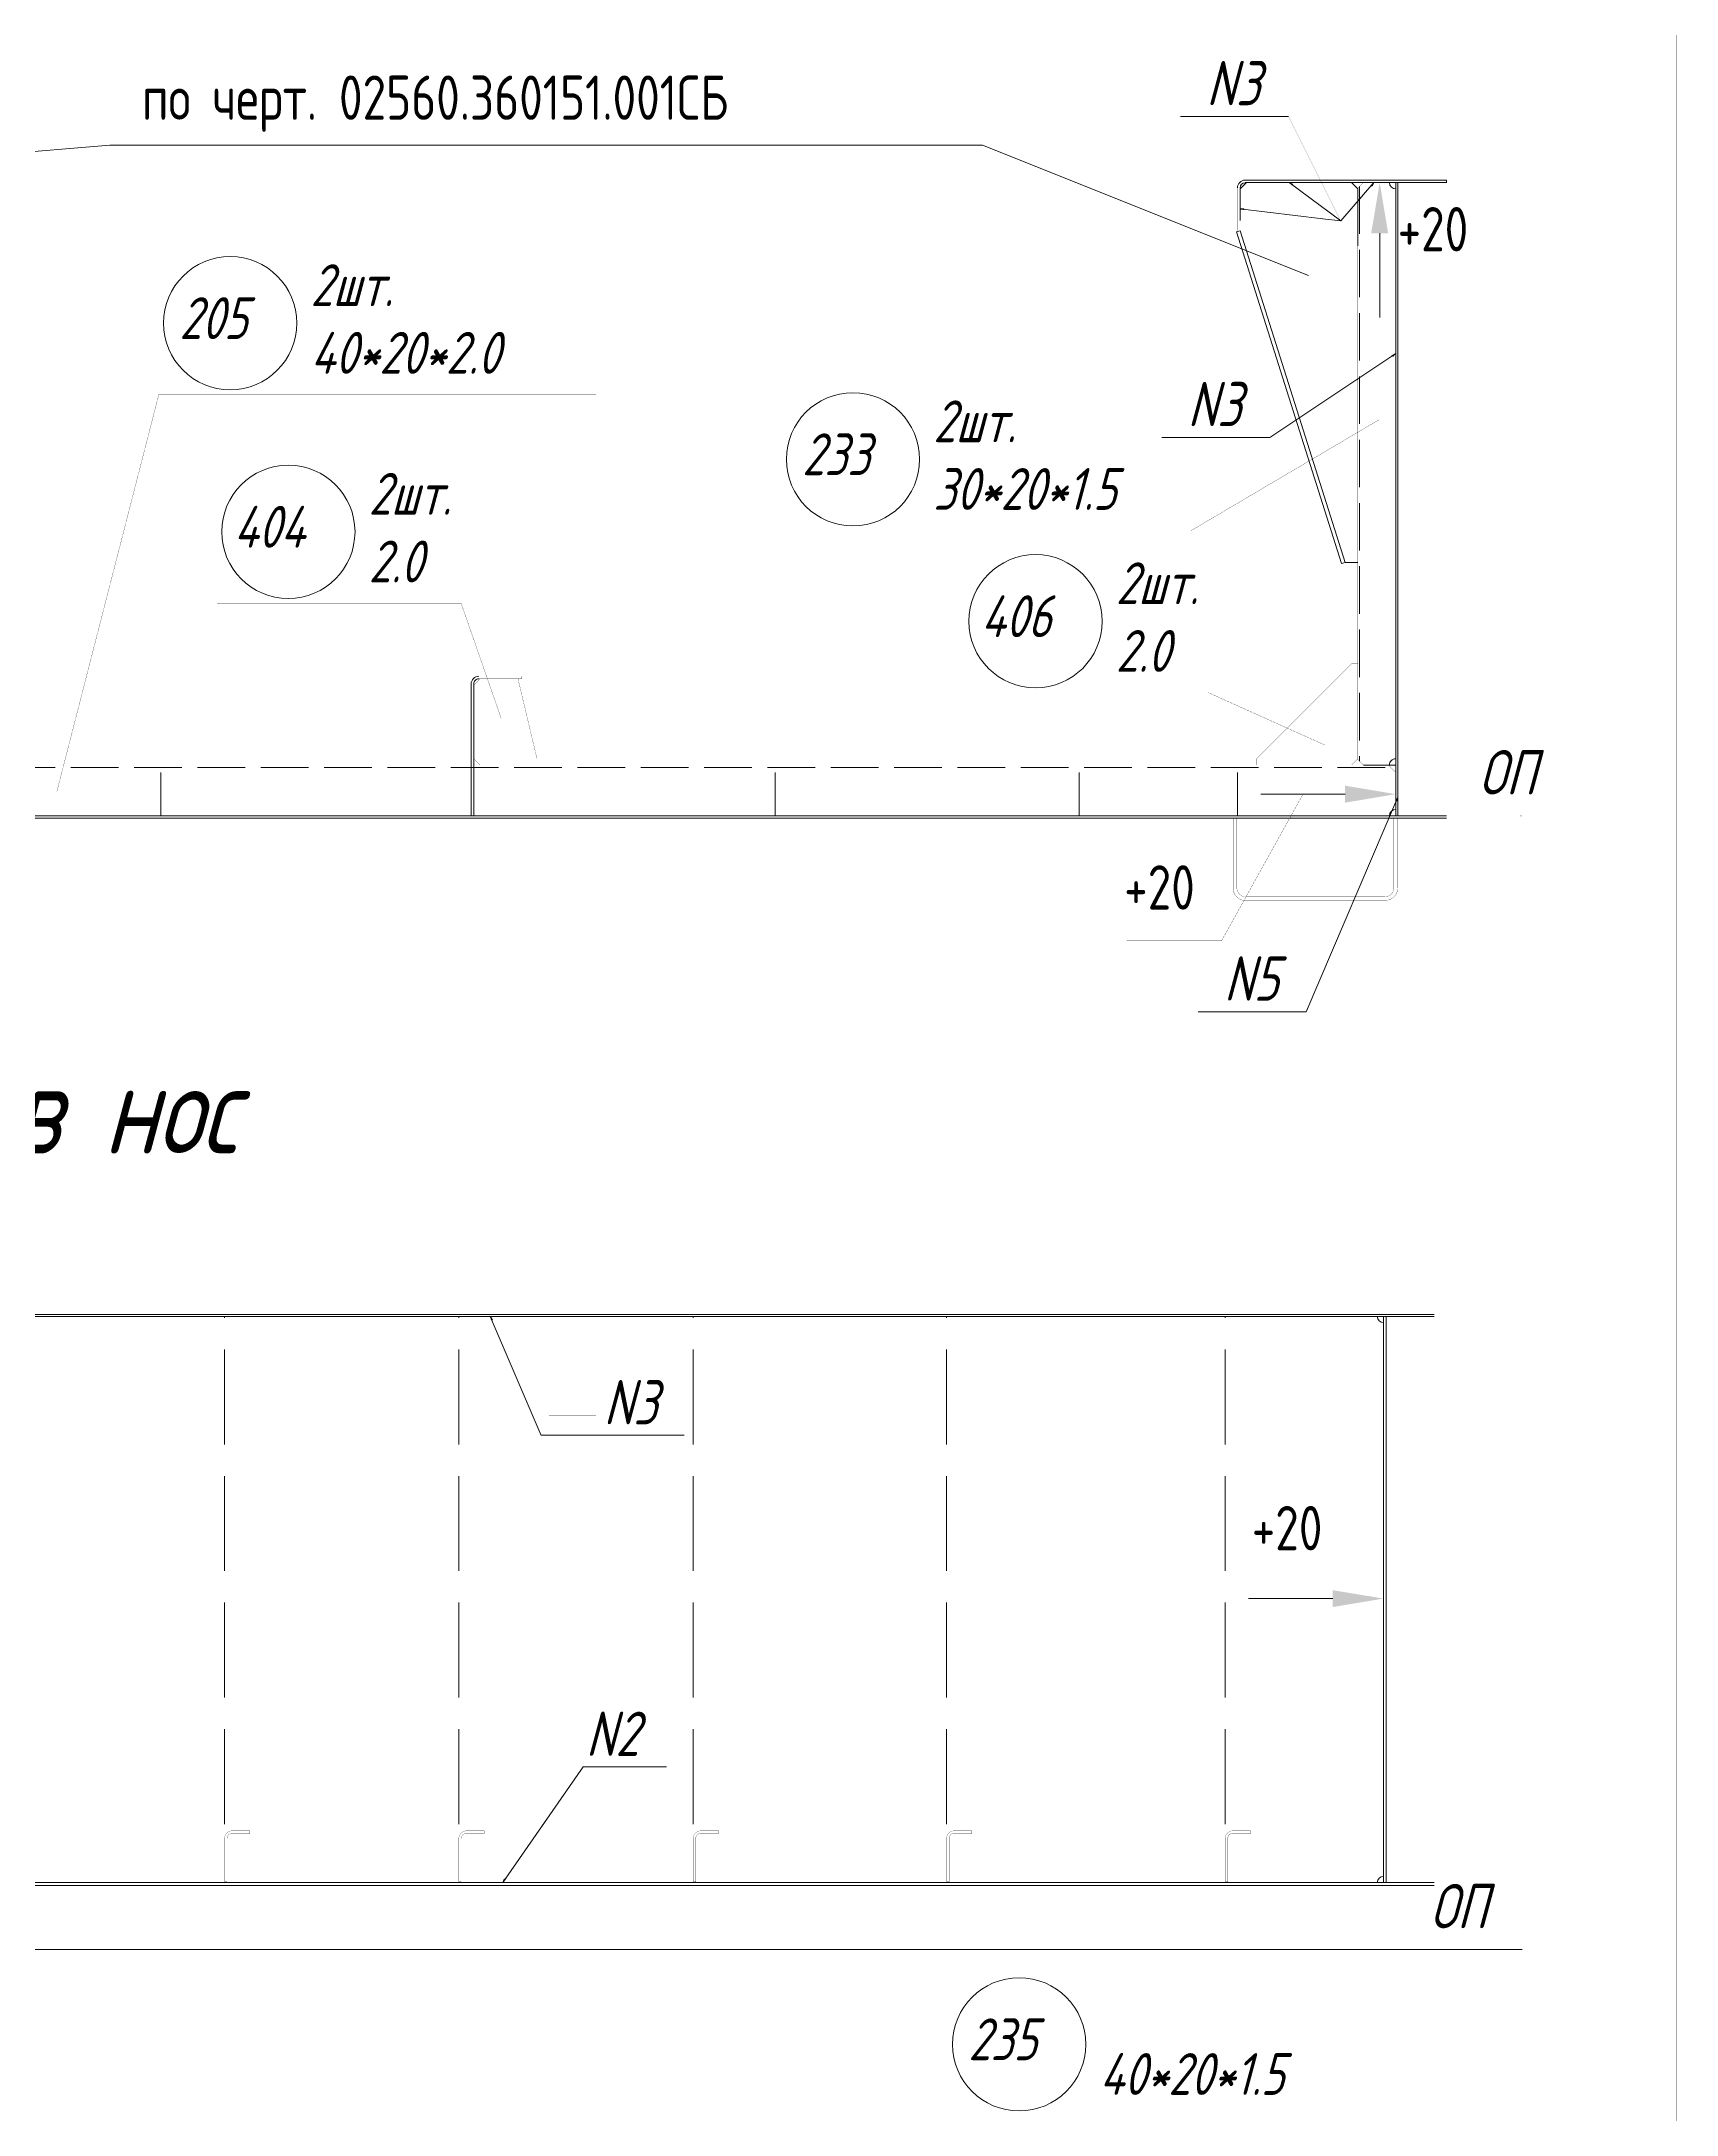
# Model space of a CAD drawing. Header units: millimetres. Extents: x 77380 to 135900, y -26587 to 17301.
# Drawn here: x 126150 to 127440, y 91 to 1728 of the extents above; entities that cross this region are included whole.
import ezdxf

# ---------------------------------------------------------------- set-up
doc = ezdxf.new("R2010")
doc.units = ezdxf.units.MM
for name, pattern in [('K5LT32768', [0]), ('K5LT32769', [50, 37.5, -12.5]), ('K5LT32770', [0]), ('K5LT32772', [0]), ('K5LT32773', [50, 37.5, -12.5]), ('K5LT32780', [0]), ('K5LT32784', [850.2, 600, -125, 0.2, -125]), ('K5LT32786', [100, 75, -25]), ('K5LT32788', [340.2, 240, -50, 0.2, -50]), ('K5LT32789', [340.2, 240, -50, 0.2, -50]), ('K5LT32790', [0]), ('K5LT32792', [0]), ('K5LT32831', [0]), ('K5LT32835', [0]), ('K5LT_THIN', [0])]:
    doc.linetypes.add(name, pattern=pattern)
doc.styles.add('KTEXTSTYLE', font='GOST_AU.SHX', dxfattribs={"width": 0.96, "height": 5})

# ---------------------------------------------------------------- blocks, each defined once
blk = doc.blocks.new('U97')
blk.add_hatch(color=7).paths.add_polyline_path([(126624, 15122), (126624, 15135.3), (126664, 15128.7)])
at = {"color": 7, "linetype": 'K5LT32831', "lineweight": 9}
blk.add_line((126624, 15128.7), (126557.5, 15128.7), dxfattribs=at)
blk = doc.blocks.new('U110')
at = {"color": 7, "linetype": 'K5LT_THIN', "lineweight": 18}
for p, q in [((125958.8, 15351.5), (125960.4, 15347.8)), ((125999, 15257.6), (125958.8, 15351.5))]:
    blk.add_line(p, q, dxfattribs=at)
at = {"color": 7, "linetype": 'K5LT32835', "lineweight": 18}
for p, q in [((125958.9, 15351.5), (125958.9, 15351.5)), ((125958.9, 15351.5), (125958.9, 15351.4)), ((125958.9, 15351.4), (125958.9, 15351.4)), ((125958.9, 15351.4), (125958.9, 15351.4)), ((125959, 15351.3), (125958.9, 15351.3)), ((125959, 15351.3), (125958.9, 15351.3)), ((125959, 15351.3), (125959, 15351.2)), ((125959.1, 15351.1), (125959, 15351.2)), ((125959.1, 15351.2), (125959, 15351.2)), ((125959.1, 15351.2), (125959, 15351.1)), ((125959.2, 15351), (125959, 15351.1)), ((125959.1, 15351.1), (125959.1, 15350.9)), ((125959.1, 15351.1), (125959.1, 15351)), ((125959.3, 15350.9), (125959.1, 15351)), ((125959.2, 15351), (125959.1, 15350.9)), ((125959.3, 15350.8), (125959.1, 15350.9)), ((125959.4, 15350.7), (125959.1, 15350.8)), ((125959.2, 15351), (125959.2, 15350.8)), ((125959.3, 15350.9), (125959.2, 15350.7)), ((125959.3, 15350.8), (125959.2, 15350.6)), ((125959.5, 15350.5), (125959.2, 15350.7)), ((125959.5, 15350.6), (125959.2, 15350.7)), ((125959.6, 15350.4), (125959.2, 15350.6)), ((125959.4, 15350.8), (125959.3, 15350.5)), ((125959.4, 15350.7), (125959.3, 15350.4)), ((125959.4, 15350.6), (125959.3, 15350.4)), ((125959.6, 15350.3), (125959.3, 15350.5)), ((125959.7, 15350.2), (125959.3, 15350.4)), ((125959.5, 15350.6), (125959.4, 15350.3)), ((125959.5, 15350.5), (125959.4, 15350.2)), ((125959.6, 15350.4), (125959.4, 15350.1)), ((125959.8, 15350.2), (125959.4, 15350.3)), ((125959.9, 15350), (125959.4, 15350.2)), ((125959.8, 15350.1), (125959.4, 15350.2)), ((125959.6, 15350.4), (125959.5, 15350)), ((125959.7, 15350.3), (125959.5, 15349.9)), ((125959.7, 15350.3), (125959.5, 15349.9)), ((125960, 15349.9), (125959.5, 15350.1)), ((125960, 15349.8), (125959.5, 15350)), ((125960.1, 15349.7), (125959.5, 15349.9)), ((125959.7, 15350.2), (125959.6, 15349.8)), ((125959.8, 15350.1), (125959.6, 15349.7)), ((125960.2, 15349.6), (125959.6, 15349.8)), ((125960.3, 15349.4), (125959.6, 15349.7)), ((125960.2, 15349.5), (125959.6, 15349.7)), ((125959.8, 15350.1), (125959.7, 15349.6)), ((125959.9, 15350), (125959.7, 15349.5)), ((125959.9, 15349.9), (125959.7, 15349.5)), ((125960.4, 15349.3), (125959.7, 15349.6)), ((125960.4, 15349.2), (125959.7, 15349.5)), ((125960.5, 15349.1), (125959.7, 15349.4)), ((125960, 15349.9), (125959.8, 15349.4)), ((125960.1, 15349.8), (125959.8, 15349.2)), ((125960, 15349.8), (125959.8, 15349.3)), ((125960.5, 15349), (125959.8, 15349.3)), ((125960.6, 15349), (125959.8, 15349.3)), ((125960.4, 15348.9), (125959.8, 15349.2)), ((125960.1, 15349.7), (125959.9, 15349.1)), ((125960.2, 15349.6), (125959.9, 15349)), ((125960.1, 15349.6), (125959.9, 15349)), ((125960.4, 15348.9), (125959.9, 15349.1)), ((125960.3, 15348.9), (125959.9, 15349)), ((125960.2, 15349.5), (125960, 15348.9)), ((125960.3, 15349.4), (125960, 15348.8)), ((125960.2, 15348.8), (125960, 15348.9)), ((125960, 15348.8), (125960, 15348.8)), ((125960.1, 15348.8), (125960, 15348.8)), ((125960.3, 15349.4), (125960.1, 15348.8)), ((125960.4, 15349.3), (125960.1, 15348.8)), ((125960.4, 15349.3), (125960.2, 15348.8)), ((125960.4, 15349.2), (125960.3, 15348.9)), ((125960.5, 15349.1), (125960.4, 15348.9)), ((125960.5, 15349.1), (125960.5, 15349)), ((125960.6, 15349), (125960.6, 15349))]:
    blk.add_line(p, q, dxfattribs=at)
at = {"color": 7, "linetype": 'K5LT32835', "const_width": 0.18}
blk.add_lwpolyline([(125960, 15348.8), (125958.8, 15351.5), (125960.6, 15349)], close=True, dxfattribs=at)
blk = doc.blocks.new('U133')
at = {"color": 7, "linetype": 'K5LT_THIN', "lineweight": 18}
for p, q in [((126032.2, 14995.8), (125968.7, 14904.5)), ((125968.7, 14904.5), (125971, 14907.7))]:
    blk.add_line(p, q, dxfattribs=at)
at = {"color": 7, "linetype": 'K5LT32835', "lineweight": 18}
for p, q in [((125968.8, 14904.7), (125968.9, 14904.7)), ((125968.8, 14904.6), (125968.8, 14904.6)), ((125968.8, 14904.6), (125968.8, 14904.6)), ((125968.8, 14904.5), (125968.8, 14904.5)), ((125968.8, 14904.5), (125968.8, 14904.5)), ((125968.9, 14904.9), (125969, 14904.8)), ((125968.9, 14904.9), (125969, 14904.9)), ((125968.9, 14904.8), (125968.9, 14904.7)), ((125968.9, 14904.8), (125969, 14904.8)), ((125968.9, 14904.7), (125968.9, 14904.6)), ((125968.9, 14904.7), (125968.9, 14904.7)), ((125969, 14905.2), (125969.2, 14905.2)), ((125969, 14905.1), (125969.1, 14904.9)), ((125969, 14905.1), (125969.2, 14905.1)), ((125969, 14905), (125969, 14904.9)), ((125969, 14905), (125969.1, 14905)), ((125969, 14904.9), (125969.1, 14905)), ((125969.1, 14905.4), (125969.4, 14905.4)), ((125969.1, 14905.3), (125969.2, 14905.1)), ((125969.1, 14905.3), (125969.4, 14905.3)), ((125969.1, 14905.2), (125969.3, 14905.3)), ((125969.1, 14905.2), (125969.1, 14905)), ((125969.2, 14905.6), (125969.6, 14905.6)), ((125969.2, 14905.5), (125969.5, 14905.6)), ((125969.2, 14905.5), (125969.3, 14905.2)), ((125969.2, 14905.4), (125969.5, 14905.5)), ((125969.2, 14905.4), (125969.2, 14905.1)), ((125969.3, 14905.9), (125969.8, 14905.9)), ((125969.3, 14905.8), (125969.7, 14905.9)), ((125969.3, 14905.8), (125969.4, 14905.4)), ((125969.3, 14905.7), (125969.7, 14905.8)), ((125969.3, 14905.7), (125969.3, 14905.3)), ((125969.3, 14905.6), (125969.6, 14905.7)), ((125969.4, 14906.1), (125969.5, 14905.6)), ((125969.4, 14906.1), (125969.9, 14906.1)), ((125969.4, 14906), (125969.9, 14906.1)), ((125969.4, 14906), (125969.5, 14905.5)), ((125969.4, 14905.9), (125969.8, 14906)), ((125969.4, 14905.9), (125969.4, 14905.4)), ((125969.5, 14906.3), (125970.1, 14906.4)), ((125969.5, 14906.3), (125969.6, 14905.7)), ((125969.5, 14906.2), (125970, 14906.3)), ((125969.5, 14906.2), (125969.6, 14905.7)), ((125969.5, 14906.1), (125970, 14906.2)), ((125969.6, 14906.5), (125970.2, 14906.6)), ((125969.6, 14906.5), (125969.7, 14905.9)), ((125969.6, 14906.4), (125970.2, 14906.5)), ((125969.6, 14906.4), (125969.7, 14905.8)), ((125969.6, 14906.3), (125970.1, 14906.4)), ((125969.7, 14906.8), (125970.4, 14906.9)), ((125969.7, 14906.7), (125970.4, 14906.8)), ((125969.7, 14906.7), (125969.8, 14906)), ((125969.7, 14906.6), (125970.3, 14906.7)), ((125969.7, 14906.6), (125970.3, 14906.7)), ((125969.7, 14906.6), (125969.8, 14906)), ((125969.8, 14907), (125970.3, 14907)), ((125969.8, 14906.9), (125970.3, 14907)), ((125969.8, 14906.9), (125969.9, 14906.2)), ((125969.8, 14906.8), (125970.4, 14906.9)), ((125969.8, 14906.8), (125969.9, 14906.1)), ((125969.9, 14907.2), (125970.1, 14906.4)), ((125969.9, 14907.2), (125970, 14907.2)), ((125969.9, 14907.1), (125970.1, 14907.2)), ((125969.9, 14907.1), (125970, 14906.3)), ((125969.9, 14907), (125970.2, 14907.1)), ((125969.9, 14907), (125970, 14906.3)), ((125970, 14907.3), (125970, 14907.3)), ((125970, 14907.2), (125970.1, 14906.5)), ((125970.1, 14907.2), (125970.2, 14906.5)), ((125970.2, 14907.1), (125970.3, 14906.7)), ((125970.2, 14907.1), (125970.2, 14906.6)), ((125970.3, 14907), (125970.3, 14906.8)), ((125970.4, 14907), (125970.4, 14906.8)), ((125970.5, 14906.9), (125970.5, 14906.9))]:
    blk.add_line(p, q, dxfattribs=at)
at = {"color": 7, "linetype": 'K5LT32835', "const_width": 0.18}
blk.add_lwpolyline([(125970.5, 14906.9), (125968.7, 14904.5), (125970, 14907.3)], close=True, dxfattribs=at)
blk = doc.blocks.new('U176')
blk.add_hatch(color=7).paths.add_polyline_path([(126667.7, 16207), (126654.3, 16207), (126661, 16247)])
at = {"color": 7, "linetype": 'K5LT32831', "lineweight": 9}
blk.add_line((126661, 16207), (126661, 16140.5), dxfattribs=at)
blk = doc.blocks.new('U179')
blk.add_hatch(color=7).paths.add_polyline_path([(126633.7, 15757.3), (126633.7, 15770.7), (126673.7, 15764)])
at = {"color": 7, "linetype": 'K5LT32831', "lineweight": 9}
blk.add_line((126633.7, 15764), (126567.2, 15764), dxfattribs=at)
blk = doc.blocks.new('U181')
at = {"color": 7, "linetype": 'K5LT_THIN', "lineweight": 18}
for p, q in [((126574.3, 16045.7), (126673.7, 16112)), ((126673.7, 16112), (126670.4, 16109.8))]:
    blk.add_line(p, q, dxfattribs=at)
at = {"color": 7, "linetype": 'K5LT32835', "lineweight": 18}
for p, q in [((126671.4, 16110.1), (126671.5, 16110.5)), ((126672.1, 16110.4), (126671.4, 16110.5)), ((126671.5, 16110.1), (126671.6, 16110.6)), ((126671.5, 16110), (126671.6, 16110.6)), ((126672.1, 16110.4), (126671.5, 16110.5)), ((126671.6, 16109.9), (126671.7, 16110.7)), ((126671.6, 16109.9), (126671.8, 16110.7)), ((126672.2, 16110.5), (126671.6, 16110.6)), ((126671.7, 16110), (126671.9, 16110.8)), ((126672.3, 16110.6), (126671.7, 16110.7)), ((126672.2, 16110.5), (126671.7, 16110.6)), ((126671.8, 16110.1), (126671.9, 16110.8)), ((126672.3, 16110.6), (126671.8, 16110.7)), ((126671.9, 16110.1), (126672, 16110.9)), ((126671.9, 16110.2), (126672.1, 16110.9)), ((126672.4, 16110.7), (126671.9, 16110.8)), ((126672, 16110.3), (126672.1, 16111)), ((126672.5, 16110.8), (126672, 16110.9)), ((126672.5, 16110.7), (126672, 16110.8)), ((126672.1, 16110.4), (126672.2, 16111)), ((126672.6, 16110.9), (126672.1, 16110.9)), ((126672.2, 16110.5), (126672.3, 16111.1)), ((126672.6, 16110.9), (126672.2, 16111)), ((126672.3, 16110.6), (126672.4, 16111.2)), ((126672.3, 16110.5), (126672.4, 16111.1)), ((126672.7, 16111), (126672.3, 16111.1)), ((126672.7, 16111), (126672.3, 16111)), ((126672.4, 16110.7), (126672.5, 16111.2)), ((126672.8, 16111.1), (126672.4, 16111.1)), ((126672.5, 16110.8), (126672.6, 16111.3)), ((126672.8, 16111.1), (126672.5, 16111.2)), ((126672.6, 16110.9), (126672.7, 16111.3)), ((126672.9, 16111.2), (126672.6, 16111.3)), ((126672.9, 16111.2), (126672.6, 16111.2)), ((126672.7, 16111), (126672.7, 16111.4)), ((126672.7, 16111), (126672.8, 16111.4)), ((126673, 16111.3), (126672.7, 16111.3)), ((126672.8, 16111.1), (126672.9, 16111.5)), ((126673, 16111.3), (126672.8, 16111.4)), ((126672.9, 16111.2), (126673, 16111.5)), ((126673.2, 16111.4), (126672.9, 16111.5)), ((126673.1, 16111.4), (126672.9, 16111.4)), ((126673, 16111.3), (126673, 16111.6)), ((126673.2, 16111.5), (126673, 16111.5)), ((126673.1, 16111.4), (126673.2, 16111.7)), ((126673.1, 16111.4), (126673.1, 16111.6)), ((126673.3, 16111.6), (126673.1, 16111.6)), ((126673.2, 16111.5), (126673.3, 16111.7)), ((126673.4, 16111.7), (126673.2, 16111.7)), ((126673.3, 16111.6), (126673.2, 16111.6)), ((126673.3, 16111.6), (126673.3, 16111.8)), ((126673.4, 16111.7), (126673.3, 16111.7)), ((126673.4, 16111.7), (126673.4, 16111.8)), ((126673.5, 16111.8), (126673.4, 16111.8)), ((126673.5, 16111.8), (126673.5, 16111.9)), ((126673.6, 16111.9), (126673.5, 16111.9)), ((126673.5, 16111.8), (126673.5, 16111.8)), ((126673.6, 16111.9), (126673.6, 16112)), ((126673.6, 16111.8), (126673.6, 16111.9)), ((126673.6, 16111.9), (126673.6, 16111.9)), ((126673.7, 16112), (126673.7, 16112)), ((126673.7, 16112), (126673.7, 16112)), ((126671.3, 16110.4), (126671.3, 16110.4)), ((126671.3, 16110.3), (126671.3, 16110.4)), ((126672, 16110.3), (126671.3, 16110.4)), ((126671.9, 16110.2), (126671.3, 16110.3)), ((126671.9, 16110.2), (126671.3, 16110.3)), ((126671.4, 16110.2), (126671.4, 16110.5)), ((126672, 16110.3), (126671.4, 16110.4)), ((126671.8, 16110.1), (126671.4, 16110.2)), ((126671.8, 16110), (126671.4, 16110.1)), ((126671.6, 16109.9), (126671.5, 16110)), ((126671.7, 16110), (126671.5, 16110)), ((126671.6, 16109.9), (126671.6, 16109.9))]:
    blk.add_line(p, q, dxfattribs=at)
at = {"color": 7, "linetype": 'K5LT32835', "const_width": 0.18}
blk.add_lwpolyline([(126671.3, 16110.4), (126673.7, 16112), (126671.6, 16109.9)], close=True, dxfattribs=at)
blk = doc.blocks.new('U184')
at = {"color": 7, "linetype": 'K5LT_THIN', "lineweight": 18}
for p, q in [((126603, 15592), (126675.2, 15761.5)), ((126675.2, 15761.5), (126673.7, 15757.8))]:
    blk.add_line(p, q, dxfattribs=at)
at = {"color": 7, "linetype": 'K5LT32835', "lineweight": 18}
for p, q in [((126674.7, 15759.1), (126674.1, 15758.8)), ((126674.8, 15759.1), (126674.1, 15758.9)), ((126674.7, 15759), (126674.1, 15758.7)), ((126674.2, 15758.7), (126674.1, 15758.9)), ((126674.1, 15758.8), (126674.1, 15758.8)), ((126674.2, 15758.7), (126674.1, 15758.8)), ((126674.8, 15759.4), (126674.2, 15759.1)), ((126674.8, 15759.3), (126674.2, 15759.1)), ((126674.5, 15758.6), (126674.2, 15759.2)), ((126674.8, 15759.2), (126674.2, 15759)), ((126674.4, 15758.6), (126674.2, 15759.1)), ((126674.3, 15758.7), (126674.2, 15759)), ((126674.7, 15758.9), (126674.2, 15758.7)), ((126674.8, 15759.6), (126674.3, 15759.4)), ((126674.8, 15759.5), (126674.3, 15759.3)), ((126674.8, 15759.4), (126674.3, 15759.2)), ((126674.6, 15758.6), (126674.3, 15759.3)), ((126674.6, 15758.6), (126674.3, 15759.3)), ((126674.7, 15758.8), (126674.3, 15758.7)), ((126674.9, 15759.8), (126674.4, 15759.6)), ((126674.9, 15759.7), (126674.4, 15759.5)), ((126674.9, 15759.7), (126674.4, 15759.5)), ((126674.7, 15758.9), (126674.4, 15759.6)), ((126674.7, 15758.8), (126674.4, 15759.5)), ((126674.7, 15758.7), (126674.4, 15759.4)), ((126674.7, 15758.8), (126674.4, 15758.6)), ((126674.7, 15758.7), (126674.4, 15758.6)), ((126674.9, 15760), (126674.5, 15759.8)), ((126674.9, 15760), (126674.5, 15759.9)), ((126674.9, 15759.9), (126674.5, 15759.7)), ((126674.7, 15759.1), (126674.5, 15759.8)), ((126674.8, 15759.2), (126674.5, 15759.8)), ((126674.7, 15759), (126674.5, 15759.7)), ((126674.6, 15758.6), (126674.5, 15758.6)), ((126675, 15760.2), (126674.6, 15760)), ((126674.8, 15759.6), (126674.6, 15760.1)), ((126675, 15760.1), (126674.6, 15760)), ((126674.8, 15759.5), (126674.6, 15760)), ((126674.8, 15759.4), (126674.6, 15759.9)), ((126674.6, 15758.5), (126674.6, 15758.5)), ((126675, 15760.4), (126674.7, 15760.3)), ((126674.9, 15759.8), (126674.7, 15760.3)), ((126674.9, 15759.9), (126674.7, 15760.3)), ((126675, 15760.3), (126674.7, 15760.1)), ((126675, 15760.3), (126674.7, 15760.2)), ((126674.9, 15759.7), (126674.7, 15760.2)), ((126675, 15760.2), (126674.8, 15760.6)), ((126675, 15760.6), (126674.8, 15760.5)), ((126675.1, 15760.6), (126674.8, 15760.5)), ((126675, 15760.1), (126674.8, 15760.5)), ((126675, 15760.5), (126674.8, 15760.4)), ((126674.9, 15760), (126674.8, 15760.4)), ((126675.1, 15760.9), (126674.9, 15760.8)), ((126675.1, 15760.8), (126674.9, 15760.7)), ((126675, 15760.4), (126674.9, 15760.7)), ((126675, 15760.5), (126674.9, 15760.7)), ((126675.1, 15760.7), (126674.9, 15760.6)), ((126675.2, 15761.1), (126675, 15761)), ((126675.1, 15760.8), (126675, 15761)), ((126675.1, 15761), (126675, 15761)), ((126675.1, 15760.7), (126675, 15760.9)), ((126675.1, 15760.9), (126675, 15760.9)), ((126675.1, 15760.6), (126675, 15760.8)), ((126675.2, 15761.3), (126675.1, 15761.3)), ((126675.1, 15761), (126675.1, 15761.2)), ((126675.2, 15761.1), (126675.1, 15761.2)), ((126675.2, 15761.2), (126675.1, 15761.1)), ((126675.2, 15761.2), (126675.1, 15761.2)), ((126675.1, 15760.9), (126675.1, 15761.1)), ((126675.2, 15761.5), (126675.2, 15761.5)), ((126675.2, 15761.5), (126675.2, 15761.4)), ((126675.2, 15761.4), (126675.2, 15761.4)), ((126675.2, 15761.4), (126675.2, 15761.4)), ((126675.2, 15761.3), (126675.2, 15761.3))]:
    blk.add_line(p, q, dxfattribs=at)
at = {"color": 7, "linetype": 'K5LT32835', "const_width": 0.18}
blk.add_lwpolyline([(126674.1, 15758.8), (126675.2, 15761.5), (126674.6, 15758.5)], close=True, dxfattribs=at)
blk = doc.blocks.new('U189')
at = {"color": 7, "linetype": 'K5LT32835', "lineweight": 18}
for p, q in [((126550.7, 16226.2), (126550.7, 16226.2)), ((126550.7, 16226.2), (126550.8, 16226.2)), ((126550.8, 16226.2), (126550.8, 16226.2)), ((126550.8, 16226.2), (126550.8, 16226.2)), ((126550.9, 16226.2), (126550.9, 16226.2)), ((126550.9, 16226.2), (126550.9, 16226.1)), ((126551.1, 16226.2), (126551, 16226.1)), ((126551, 16226.2), (126551.1, 16226.1)), ((126551, 16226.2), (126551, 16226.1)), ((126551.2, 16226.2), (126551.1, 16226.1)), ((126551.1, 16226.2), (126551.2, 16226.1)), ((126551.4, 16226.2), (126551.2, 16226.1)), ((126551.3, 16226.2), (126551.2, 16226.1)), ((126551.2, 16226.2), (126551.3, 16226.1)), ((126551.5, 16226.2), (126551.3, 16226.1)), ((126551.3, 16226.2), (126551.4, 16226.1)), ((126551.6, 16226.3), (126551.4, 16226.1)), ((126551.4, 16226.2), (126551.6, 16226.1)), ((126551.4, 16226.2), (126551.5, 16226.1)), ((126551.7, 16226.3), (126551.5, 16226.1)), ((126551.5, 16226.2), (126551.6, 16226.1)), ((126551.9, 16226.3), (126551.6, 16226.1)), ((126551.6, 16226.2), (126551.7, 16226.1)), ((126552, 16226.3), (126551.7, 16226.1)), ((126551.7, 16226.3), (126551.9, 16226)), ((126551.7, 16226.3), (126551.8, 16226)), ((126552.1, 16226.3), (126551.8, 16226)), ((126551.8, 16226.3), (126552, 16226)), ((126552.2, 16226.3), (126551.9, 16226)), ((126551.9, 16226.3), (126552.1, 16226)), ((126552.4, 16226.3), (126552, 16226)), ((126552.3, 16226.3), (126552, 16226)), ((126552, 16226.3), (126552.3, 16226)), ((126552, 16226.3), (126552.2, 16226)), ((126552.5, 16226.3), (126552.1, 16226)), ((126552.1, 16226.3), (126552.4, 16226)), ((126552.7, 16226.3), (126552.2, 16226)), ((126552.2, 16226.3), (126552.4, 16226)), ((126552.8, 16226.3), (126552.3, 16226)), ((126552.3, 16226.3), (126552.6, 16225.9)), ((126552.3, 16226.3), (126552.5, 16226)), ((126552.9, 16226.4), (126552.4, 16226)), ((126552.4, 16226.3), (126552.7, 16225.9)), ((126553, 16226.4), (126552.5, 16226)), ((126552.5, 16226.3), (126552.8, 16225.9)), ((126553.1, 16226.4), (126552.6, 16226)), ((126552.6, 16226.3), (126553, 16225.9)), ((126552.6, 16226.3), (126552.9, 16225.9)), ((126553.2, 16226.4), (126552.7, 16225.9)), ((126552.7, 16226.3), (126553.1, 16225.9)), ((126553.5, 16226.4), (126552.8, 16225.9)), ((126553.3, 16226.4), (126552.8, 16225.9)), ((126552.8, 16226.3), (126553.2, 16225.9)), ((126553.6, 16226.4), (126552.9, 16225.9)), ((126552.9, 16226.4), (126553.3, 16225.9)), ((126552.9, 16226.4), (126553.3, 16225.9)), ((126553.7, 16226.4), (126553, 16225.9)), ((126553, 16226.4), (126553.4, 16225.8)), ((126553.7, 16226.4), (126553.1, 16225.9)), ((126553.1, 16226.4), (126553.5, 16225.8)), ((126553.2, 16226.4), (126553.6, 16225.8)), ((126553.7, 16226.3), (126553.2, 16225.9)), ((126553.3, 16226.4), (126553.7, 16226)), ((126553.3, 16226.4), (126553.7, 16225.9)), ((126553.7, 16226.2), (126553.3, 16225.9)), ((126553.4, 16226.4), (126553.7, 16226)), ((126553.7, 16226.1), (126553.4, 16225.9)), ((126553.5, 16226.4), (126553.7, 16226.1)), ((126553.7, 16226), (126553.5, 16225.8)), ((126553.6, 16226.4), (126553.7, 16226.3)), ((126553.6, 16226.4), (126553.7, 16226.2)), ((126553.7, 16225.9), (126553.6, 16225.8)), ((126553.6, 16225.8), (126553.6, 16225.8)), ((126553.7, 16226.4), (126553.7, 16226.4))]:
    blk.add_line(p, q, dxfattribs=at)
at = {"color": 7, "linetype": 'K5LT_THIN', "lineweight": 18}
for p, q in [((126550.7, 16226.2), (126554.6, 16225.7)), ((126616, 16218.4), (126550.7, 16226.2))]:
    blk.add_line(p, q, dxfattribs=at)
at = {"color": 7, "linetype": 'K5LT32835', "const_width": 0.18}
blk.add_lwpolyline([(126553.6, 16225.8), (126550.7, 16226.2), (126553.7, 16226.4)], close=True, dxfattribs=at)
blk = doc.blocks.new('U190')
at = {"color": 7, "linetype": 'K5LT32835', "lineweight": 18}
for p, q in [((126589.6, 16247), (126589.5, 16247)), ((126589.6, 16247), (126589.6, 16246.9)), ((126589.7, 16246.9), (126589.6, 16246.9)), ((126589.6, 16246.9), (126589.7, 16246.9)), ((126589.8, 16246.9), (126589.7, 16246.9)), ((126589.7, 16246.9), (126589.7, 16246.8)), ((126589.8, 16246.9), (126589.8, 16246.8)), ((126590, 16246.8), (126589.8, 16246.8)), ((126589.9, 16246.8), (126589.8, 16246.8)), ((126589.9, 16246.8), (126589.9, 16246.7)), ((126589.9, 16246.8), (126589.9, 16246.7)), ((126590.1, 16246.7), (126589.9, 16246.7)), ((126590, 16246.8), (126590, 16246.6)), ((126590.2, 16246.7), (126590, 16246.7)), ((126590.3, 16246.6), (126590, 16246.6)), ((126590.1, 16246.7), (126590.2, 16246.5)), ((126590.1, 16246.7), (126590.1, 16246.6)), ((126590.4, 16246.6), (126590.1, 16246.5)), ((126590.2, 16246.7), (126590.2, 16246.5)), ((126590.5, 16246.5), (126590.2, 16246.5)), ((126590.3, 16246.6), (126590.4, 16246.4)), ((126590.3, 16246.6), (126590.3, 16246.4)), ((126590.6, 16246.5), (126590.3, 16246.4)), ((126590.7, 16246.4), (126590.3, 16246.4)), ((126590.4, 16246.6), (126590.4, 16246.3)), ((126590.8, 16246.4), (126590.4, 16246.3)), ((126590.5, 16246.5), (126590.6, 16246.2)), ((126590.5, 16246.5), (126590.5, 16246.3)), ((126591, 16246.3), (126590.5, 16246.2)), ((126590.9, 16246.3), (126590.5, 16246.3)), ((126590.6, 16246.5), (126590.7, 16246.1)), ((126591.1, 16246.2), (126590.6, 16246.2)), ((126590.7, 16246.4), (126590.8, 16246)), ((126590.7, 16246.4), (126590.7, 16246.1)), ((126591.2, 16246.2), (126590.7, 16246.1)), ((126590.8, 16246.4), (126590.9, 16246)), ((126591.4, 16246.1), (126590.8, 16246)), ((126591.3, 16246.1), (126590.8, 16246.1)), ((126590.9, 16246.3), (126590.9, 16245.9)), ((126591.5, 16246), (126590.9, 16246)), ((126591, 16246.3), (126591.1, 16245.8)), ((126591, 16246.3), (126591, 16245.9)), ((126591.6, 16246), (126591, 16245.9)), ((126591.1, 16246.2), (126591.2, 16245.8)), ((126591.8, 16245.9), (126591.1, 16245.8)), ((126591.7, 16245.9), (126591.1, 16245.9)), ((126591.2, 16246.2), (126591.3, 16245.7)), ((126591.2, 16246.2), (126591.2, 16245.7)), ((126591.9, 16245.9), (126591.2, 16245.7)), ((126591.3, 16246.2), (126591.4, 16245.6)), ((126592.1, 16245.8), (126591.3, 16245.6)), ((126592, 16245.8), (126591.3, 16245.7)), ((126591.4, 16246.1), (126591.5, 16245.5)), ((126591.4, 16246.1), (126591.5, 16245.6)), ((126592.2, 16245.7), (126591.4, 16245.6)), ((126591.5, 16246.1), (126591.6, 16245.4)), ((126592.2, 16245.6), (126591.5, 16245.5)), ((126591.6, 16246), (126591.7, 16245.3)), ((126591.6, 16246), (126591.7, 16245.4)), ((126592.2, 16245.6), (126591.6, 16245.5)), ((126592.1, 16245.5), (126591.6, 16245.4)), ((126591.7, 16246), (126591.8, 16245.3)), ((126592.1, 16245.4), (126591.7, 16245.4)), ((126591.8, 16245.9), (126591.9, 16245.2)), ((126592, 16245.4), (126591.8, 16245.3)), ((126592, 16245.3), (126591.8, 16245.3)), ((126591.9, 16245.9), (126592, 16245.3)), ((126591.9, 16245.9), (126591.9, 16245.2)), ((126591.9, 16245.2), (126591.9, 16245.2)), ((126592, 16245.8), (126592.1, 16245.4)), ((126592.1, 16245.8), (126592.2, 16245.5)), ((126592.1, 16245.8), (126592.1, 16245.5)), ((126592.2, 16245.7), (126592.2, 16245.6)), ((126592.3, 16245.7), (126592.3, 16245.7))]:
    blk.add_line(p, q, dxfattribs=at)
at = {"color": 7, "linetype": 'K5LT_THIN', "lineweight": 18}
for p, q in [((126589.5, 16247), (126592.7, 16244.6)), ((126630.2, 16216.7), (126589.5, 16247))]:
    blk.add_line(p, q, dxfattribs=at)
at = {"color": 7, "linetype": 'K5LT32835', "const_width": 0.18}
blk.add_lwpolyline([(126591.9, 16245.2), (126589.5, 16247), (126592.3, 16245.7)], close=True, dxfattribs=at)
blk = doc.blocks.new('U191')
at = {"color": 7, "linetype": 'K5LT_THIN', "lineweight": 18}
for p, q in [((126630.2, 16216.7), (126656.4, 16247)), ((126656.4, 16247), (126653.8, 16244))]:
    blk.add_line(p, q, dxfattribs=at)
at = {"color": 7, "linetype": 'K5LT32835', "lineweight": 18}
for p, q in [((126654.5, 16244.7), (126654.5, 16244.8)), ((126655.2, 16244.8), (126654.5, 16244.8)), ((126654.5, 16244.7), (126654.5, 16244.7)), ((126655.2, 16244.7), (126654.5, 16244.7)), ((126654.6, 16244.6), (126654.6, 16244.9)), ((126655.2, 16244.9), (126654.6, 16244.8)), ((126655.3, 16244.9), (126654.6, 16244.9)), ((126655.1, 16244.7), (126654.6, 16244.6)), ((126655.4, 16245.1), (126654.7, 16245)), ((126654.8, 16244.5), (126654.7, 16245)), ((126655.3, 16245), (126654.7, 16245)), ((126654.7, 16244.6), (126654.7, 16244.9)), ((126655.1, 16244.6), (126654.7, 16244.6)), ((126655.1, 16244.5), (126654.7, 16244.5)), ((126654.8, 16244.4), (126654.8, 16245.1)), ((126654.9, 16244.4), (126654.8, 16245.1)), ((126655.4, 16245.1), (126654.8, 16245.1)), ((126655, 16244.5), (126654.8, 16244.5)), ((126655.5, 16245.3), (126654.9, 16245.2)), ((126655, 16244.4), (126654.9, 16245.2)), ((126655.4, 16245.2), (126654.9, 16245.2)), ((126655, 16244.4), (126654.9, 16244.4)), ((126654.9, 16244.3), (126654.9, 16244.3)), ((126655.5, 16245.4), (126655, 16245.4)), ((126655, 16244.5), (126655, 16245.3)), ((126655.1, 16244.6), (126655, 16245.3)), ((126655.5, 16245.3), (126655, 16245.3)), ((126655.2, 16244.8), (126655.1, 16245.5)), ((126655.6, 16245.5), (126655.1, 16245.4)), ((126655.1, 16244.7), (126655.1, 16245.4)), ((126655.3, 16245), (126655.2, 16245.6)), ((126655.7, 16245.6), (126655.2, 16245.6)), ((126655.2, 16244.9), (126655.2, 16245.5)), ((126655.6, 16245.5), (126655.2, 16245.5)), ((126655.3, 16245.1), (126655.3, 16245.7)), ((126655.7, 16245.7), (126655.3, 16245.6)), ((126655.7, 16245.7), (126655.3, 16245.7)), ((126655.8, 16245.9), (126655.4, 16245.8)), ((126655.5, 16245.3), (126655.4, 16245.8)), ((126655.8, 16245.8), (126655.4, 16245.8)), ((126655.4, 16245.2), (126655.4, 16245.7)), ((126655.6, 16245.5), (126655.5, 16246)), ((126655.5, 16245.4), (126655.5, 16245.9)), ((126655.8, 16245.9), (126655.5, 16245.9)), ((126655.9, 16246.1), (126655.6, 16246.1)), ((126655.6, 16245.6), (126655.6, 16246)), ((126655.9, 16246), (126655.6, 16246)), ((126655.7, 16245.8), (126655.7, 16246.2)), ((126656, 16246.2), (126655.7, 16246.2)), ((126655.7, 16245.7), (126655.7, 16246.1)), ((126656, 16246.1), (126655.7, 16246.1)), ((126655.9, 16246), (126655.8, 16246.3)), ((126656, 16246.3), (126655.8, 16246.3)), ((126655.8, 16245.9), (126655.8, 16246.2)), ((126655.9, 16246.1), (126655.9, 16246.4)), ((126656.1, 16246.4), (126655.9, 16246.4)), ((126656.1, 16246.3), (126655.9, 16246.3)), ((126656, 16246.3), (126656, 16246.5)), ((126656.1, 16246.5), (126656, 16246.5)), ((126656.2, 16246.5), (126656, 16246.5)), ((126656, 16246.2), (126656, 16246.4)), ((126656.1, 16246.4), (126656.1, 16246.6)), ((126656.1, 16246.5), (126656.1, 16246.6)), ((126656.2, 16246.6), (126656.1, 16246.6)), ((126656.3, 16246.7), (126656.2, 16246.8)), ((126656.2, 16246.6), (126656.2, 16246.7)), ((126656.3, 16246.7), (126656.2, 16246.7)), ((126656.3, 16246.7), (126656.2, 16246.7)), ((126656.4, 16246.9), (126656.3, 16246.9)), ((126656.3, 16246.8), (126656.3, 16246.8)), ((126656.3, 16246.8), (126656.3, 16246.8)), ((126656.4, 16247), (126656.4, 16247)), ((126656.4, 16246.9), (126656.4, 16246.9)), ((126656.4, 16246.9), (126656.4, 16246.9))]:
    blk.add_line(p, q, dxfattribs=at)
at = {"color": 7, "linetype": 'K5LT32835', "const_width": 0.18}
blk.add_lwpolyline([(126654.5, 16244.7), (126656.4, 16247), (126654.9, 16244.3)], close=True, dxfattribs=at)
blk = doc.blocks.new('U211')
at = {"color": 7, "linetype": 'K5LT32780', "const_width": 0.18}
blk.add_lwpolyline([(118735.3, 12814.4), (126895.3, 12814.4), (126895.3, 18654.4), (118735.3, 18654.4)], close=True, dxfattribs=at)

msp = doc.modelspace()

# ---------------------------------------------------------------- linework, layer by layer
at = {"color": 7, "linetype": 'K5LT32780', "lineweight": 18}
for p, q in [((127134.099, 1669.118), (127048.781, 1669.118)), ((126203.613, 1646.575), (126892.37, 1646.575)), ((126892.37, 1646.575), (127149.794, 1543.724)), ((127119.311, 1415.67), (127033.993, 1415.67)), ((127148.045, 961.989), (127062.727, 961.989)), ((126544.028, 627.634), (126657.034, 627.634)), ((126577.27, 365.811), (126642.988, 365.811))]:
    msp.add_line(p, q, dxfattribs=at)
at = {"color": 7, "linetype": 'K5LT_THIN', "lineweight": 18}
for p, q in [((126203.613, 1646.575), (125087.795, 1553.794)), ((127258.794, 1618.986), (127258.794, 1616.986)), ((127161.017, 1588.399), (127175.284, 1586.702)), ((127095.793, 1578.986), (127092.932, 1578.08)), ((127092.932, 1578.08), (127175.879, 1316.081)), ((127178.739, 1316.986), (127095.793, 1578.986)), ((127178.739, 1316.986), (127175.879, 1316.081)), ((127188.739, 1316.986), (127178.739, 1316.986))]:
    msp.add_line(p, q, dxfattribs=at)
at = {"color": 2, "linetype": 'K5LT32770', "lineweight": 18, "true_color": 0xffff00}
for p, q in [((127100.793, 1616.986), (127095.793, 1611.986)), ((127095.793, 1611.986), (127095.793, 1586.986)), ((127183.794, 1616.986), (127115.794, 1616.986)), ((127188.794, 1611.986), (127183.794, 1616.986)), ((127188.794, 1566.986), (127188.794, 1611.986))]:
    msp.add_line(p, q, dxfattribs=at)
at = {"color": 3, "linetype": 'K5LT32768', "lineweight": 18, "true_color": 0x00ff00}
for p, q in [((127099.793, 1616.986), (127258.794, 1616.986)), ((127099.794, 1618.986), (127258.794, 1618.986)), ((127218.794, 1616.986), (127193.294, 1616.986)), ((127218.794, 1156.986), (127218.794, 1616.986)), ((127218.794, 1116.986), (127218.794, 1616.986)), ((127220.294, 1116.986), (127220.294, 1616.986)), ((126488.794, 1116.986), (126488.794, 1221.059)), ((126490.794, 1116.986), (126490.794, 1221.059)), ((127193.294, 1156.986), (127218.794, 1156.986)), ((127218.794, 1150.986), (127218.794, 1116.986)), ((127258.794, 1116.986), (124978.795, 1116.986)), ((127258.794, 1114.987), (124978.795, 1114.987)), ((127218.794, 1116.986), (125018.794, 1116.986)), ((127249.081, 723.002), (124969.083, 723.002)), ((127249.081, 721.502), (124969.083, 721.502)), ((125009.082, 721.502), (127209.082, 721.502)), ((127105.083, 721.502), (127249.081, 721.502)), ((127209.082, 721.502), (127209.082, 274.444)), ((127209.082, 274.444), (127209.082, 721.502)), ((127211.082, 274.444), (127211.082, 721.502)), ((127249.081, 274.444), (124969.083, 274.444)), ((127249.081, 272.181), (124969.083, 272.181)), ((127209.082, 274.444), (125009.082, 274.444))]:
    msp.add_line(p, q, dxfattribs=at)
at = {"color": 3, "linetype": 'K5LT32769', "lineweight": 18, "true_color": 0x00ff00}
msp.add_line((127190.239, 1613.931), (127190.239, 1160.041), dxfattribs=at)
at = {"color": 1, "linetype": 'K5LT32773', "lineweight": 18, "true_color": 0xff0000}
msp.add_line((125022.867, 1155.059), (127214.722, 1155.059), dxfattribs=at)
at = {"color": 3, "linetype": 'K5LT32789', "lineweight": 18, "true_color": 0x00ff00}
for p, q in [((126243.794, 1116.986), (126243.794, 1150.986)), ((126728.795, 1116.986), (126728.795, 1150.986)), ((126968.794, 1116.986), (126968.794, 1150.986)), ((127093.794, 1116.986), (127093.794, 1150.986)), ((127249.081, 721.502), (124969.083, 721.502))]:
    msp.add_line(p, q, dxfattribs=at)
at = {"color": 1, "linetype": 'K5LT32784', "lineweight": 18, "true_color": 0xff0000}
msp.add_line((124892.149, 1116.987), (127357.178, 1116.987), dxfattribs=at)
at = {"color": 1, "linetype": 'K5LT32786', "lineweight": 18, "true_color": 0xff0000}
for p, q in [((126294.083, 320.498), (126294.083, 721.502)), ((126479.082, 320.498), (126479.082, 721.502)), ((126664.082, 320.498), (126664.082, 721.502)), ((126864.082, 320.498), (126864.082, 721.502)), ((127084.082, 320.498), (127084.082, 721.502))]:
    msp.add_line(p, q, dxfattribs=at)
at = {"color": 1, "linetype": 'K5LT32772', "lineweight": 18, "true_color": 0xff0000}
msp.add_line((124908.744, 221.502), (127318.608, 221.502), dxfattribs=at)
at = {"color": 1, "linetype": 'K5LT32788', "lineweight": 18, "true_color": 0xff0000}
msp.add_line((127318.608, 221.502), (124908.744, 221.502), dxfattribs=at)
at = {"color": 7, "linetype": 'K5LT32780', "const_width": 0.18}
for points in [[(127048.781, 1669.118), (127134.099, 1669.118), (127175.284, 1586.702)], [(127006.409, 1018.19), (127081.21, 1018.19), (127145.532, 1133.987)], [(126550.217, 643.312), (126587.375, 643.312), (126587.375, 663.704), (126548.76, 663.704)]]:
    msp.add_lwpolyline(points, dxfattribs=at)
at = {"color": 1, "linetype": 'K5LT32772', "true_color": 0xff0000, "const_width": 0.18}
for points in [[(127093.794, 1612.913), (127093.794, 1578.986), (127095.793, 1578.986), (127095.793, 1612.913)], [(126587.321, 1449.607), (126242.22, 1449.607), (126161.707, 1135.954)], [(126733.866, 1342.085), (127057.094, 1342.085), (127205.639, 1429.77)], [(126288.134, 1284.83), (126480.848, 1284.83), (126512.483, 1193.92)], [(126878.008, 1214.189), (127070.722, 1214.189), (127162.505, 1172.888)], [(125018.794, 1150.986), (125024.867, 1157.059), (127212.721, 1157.059), (127218.794, 1150.986)]]:
    msp.add_lwpolyline(points, dxfattribs=at)
at = {"color": 3, "linetype": 'K5LT32768', "true_color": 0x00ff00, "const_width": 0.18}
for points in [[(127193.294, 1616.986), (127188.739, 1612.431), (127188.739, 1161.541), (127193.294, 1156.986)], [(126494.794, 1227.059), (126528.722, 1227.059), (126528.722, 1225.059), (126494.794, 1225.059)]]:
    msp.add_lwpolyline(points, dxfattribs=at)
at = {"color": 2, "linetype": 'K5LT32770', "true_color": 0xffff00, "const_width": 0.18}
for points in [[(127183.794, 1156.986), (127108.794, 1156.986), (127108.794, 1161.986), (127183.794, 1236.986), (127188.794, 1236.986), (127188.794, 1161.986), (127183.794, 1156.986)], [(126490.794, 1161.986), (126490.794, 1219.986), (126495.795, 1224.986), (126525.795, 1224.986), (126540.794, 1161.986), (126540.794, 1156.986), (126495.795, 1156.986), (126490.794, 1161.986)]]:
    msp.add_lwpolyline(points, dxfattribs=at)
at = {"color": 8, "linetype": 'K5LT32790', "true_color": 0x808080, "const_width": 0.18}
msp.add_lwpolyline([(127217.294, 1114.987), (127217.294, 1059.986, -0.41421356), (127210.294, 1052.986), (127100.294, 1052.986, -0.41421356), (127093.294, 1059.986), (127093.294, 1114.987), (127090.294, 1114.987), (127090.294, 1059.986, 0.41421356), (127100.294, 1049.986), (127210.294, 1049.986, 0.41421356), (127220.294, 1059.986), (127220.294, 1114.987)], format="xyb", close=True, dxfattribs=at)
at = {"color": 5, "linetype": 'K5LT32792', "true_color": 0x0000ff, "const_width": 0.18}
for points in [[(126314.083, 313.238), (126300.083, 313.238, 0.41421356), (126296.083, 309.238), (126296.083, 275.238), (126294.083, 275.238), (126294.083, 309.238, -0.41421356), (126300.083, 315.238), (126314.083, 315.238)], [(126499.082, 313.238), (126485.082, 313.238, 0.41421356), (126481.082, 309.238), (126481.082, 275.238), (126479.082, 275.238), (126479.082, 309.238, -0.41421356), (126485.082, 315.238), (126499.082, 315.238)], [(126684.082, 313.238), (126670.082, 313.238, 0.41421356), (126666.082, 309.238), (126666.082, 275.238), (126664.082, 275.238), (126664.082, 309.238, -0.41421356), (126670.082, 315.238), (126684.082, 315.238)], [(126884.082, 313.238), (126870.082, 313.238, 0.41421356), (126866.082, 309.238), (126866.082, 275.238), (126864.082, 275.238), (126864.082, 309.238, -0.41421356), (126870.082, 315.238), (126884.082, 315.238)], [(127104.082, 313.238), (127090.082, 313.238, 0.41421356), (127086.082, 309.238), (127086.082, 275.238), (127084.082, 275.238), (127084.082, 309.238, -0.41421356), (127090.082, 315.238), (127104.082, 315.238)]]:
    msp.add_lwpolyline(points, format="xyb", close=True, dxfattribs=at)
at = {"color": 1, "linetype": 'K5LT32772', "lineweight": 18, "true_color": 0xff0000}
for centre in [(126298.58, 1505.967), (126790.227, 1398.445), (126344.494, 1341.19), (126934.369, 1270.549), (126921.442, 146.645)]:
    msp.add_circle(centre, 52.603, dxfattribs=at)
at = {"color": 3, "linetype": 'K5LT32768', "lineweight": 18, "true_color": 0x00ff00}
for centre, radius, start, end in [((127099.793, 1612.913), 6, 89.998352, 180.001648), ((127099.793, 1612.912), 4.001, 89.999329, 179.989746), ((127218.794, 1616.986), 5.001, 180.002472, 269.997528), ((126494.794, 1221.059), 6, 89.998352, 180.001648), ((126494.794, 1221.06), 3.999, 89.993202, 180.006805), ((127218.794, 1156.986), 5, 89.99501, 179.996246), ((127218.794, 1116.986), 5.001, 90.002472, 179.997528), ((127209.082, 721.502), 5.001, 180.002472, 269.997528), ((127209.082, 274.444), 5.001, 90.002472, 179.997528)]:
    msp.add_arc(centre, radius, start, end, dxfattribs=at)

# ---------------------------------------------------------------- block references
for name in ['U211', 'U190', 'U191', 'U176', 'U189', 'U181', 'U179', 'U184', 'U110', 'U97', 'U133']:
    msp.add_blockref(name, (545.046, -14630.011))

# ---------------------------------------------------------------- texts
at = {"color": 7, "char_height": 2.5, "attachment_point": 1, "style": 'KTEXTSTYLE'}
for s, insert in [('\\H3.5;\\W0.965;\\Q15;\\Q15;\\H35.00;N3', (127069.099, 1712.97)), ('\\H3.5;\\W0.965;\\Q15;\\Q0;\\H35.00;по черт. 02560.360151.001СБ', (126228.822, 1701.575)), ('\\H3.5;\\W0.965;\\Q15;\\Q0;\\H35.00;+20', (127220.234, 1597.696)), ('\\H3.5;\\W0.965;\\Q15;\\Q15;\\H33.00;2шт.', (126361.985, 1552.488)), ('\\H3.5;\\W0.965;\\Q15;\\Q15;\\H33.00;{\\c255;205}', (126258.444, 1526.443)), ('\\H3.5;\\W0.965;\\Q15;\\Q15;\\H33.00;{\\c255;40*20*2.0}', (126361.985, 1499.046)), ('\\H3.5;\\W0.965;\\Q15;\\Q15;\\H35.00;N3', (127054.311, 1459.522)), ('\\H3.5;\\W0.965;\\Q15;\\Q15;\\H33.00;2шт.', (126853.632, 1444.966)), ('\\H3.5;\\W0.965;\\Q15;\\Q15;\\H33.00;{\\c255;233}', (126750.091, 1418.921)), ('\\H3.5;\\W0.965;\\Q15;\\Q15;\\H33.00;2шт.', (126407.899, 1387.711)), ('\\H3.5;\\W0.965;\\Q15;\\Q15;\\H33.00;{\\c255;30*20*1.5}', (126853.632, 1391.524)), ('\\H3.5;\\W0.965;\\Q15;\\Q15;\\H33.00;{\\c255;404}', (126301.378, 1361.665)), ('\\H3.5;\\W0.965;\\Q15;\\Q15;\\H33.00;{\\c255;2.0}', (126407.899, 1334.268)), ('\\H3.5;\\W0.965;\\Q15;\\Q15;\\H33.00;2шт.', (126997.774, 1317.071)), ('\\H3.5;\\W0.965;\\Q15;\\Q15;\\H33.00;{\\c255;406}', (126891.252, 1291.025)), ('\\H3.5;\\W0.965;\\Q15;\\Q15;\\H33.00;{\\c255;2.0}', (126997.773, 1263.627)), ('\\H3.5;\\W0.965;\\Q15;\\Q15;\\H35.00;ОП', (127284.321, 1168.747)), ('\\H3.5;\\W0.965;\\Q15;\\Q0;\\H35.00;+20', (127004.344, 1077.822)), ('\\H3.5;\\W0.965;\\Q15;\\Q15;\\H35.00;N5', (127083.045, 1005.841)), ('\\H3.5;\\W0.965;\\Q15;\\Q15;\\H70.00;28шп. см. в нос', (125781.919, 920.237)), ('\\H3.5;\\W0.965;\\Q15;\\Q15;\\H35.00;N3', (126593.324, 671.201)), ('\\H3.5;\\W0.965;\\Q15;\\Q0;\\H35.00;+20', (127105.086, 571.827)), ('\\H3.5;\\W0.965;\\Q15;\\Q15;\\H35.00;N2', (126579.279, 409.379)), ('\\H3.5;\\W0.965;\\Q15;\\Q15;\\H35.00;ОП', (127245.751, 273.263)), ('\\H3.5;\\W0.965;\\Q15;\\Q15;\\H33.00;{\\c255;235}', (126881.307, 167.121)), ('\\H3.5;\\W0.965;\\Q15;\\Q15;\\H33.00;{\\c255;40*20*1.5}', (126984.848, 139.724))]:
    msp.add_mtext(s, dxfattribs=dict(at, insert=insert))

doc.saveas('drawing.dxf')
